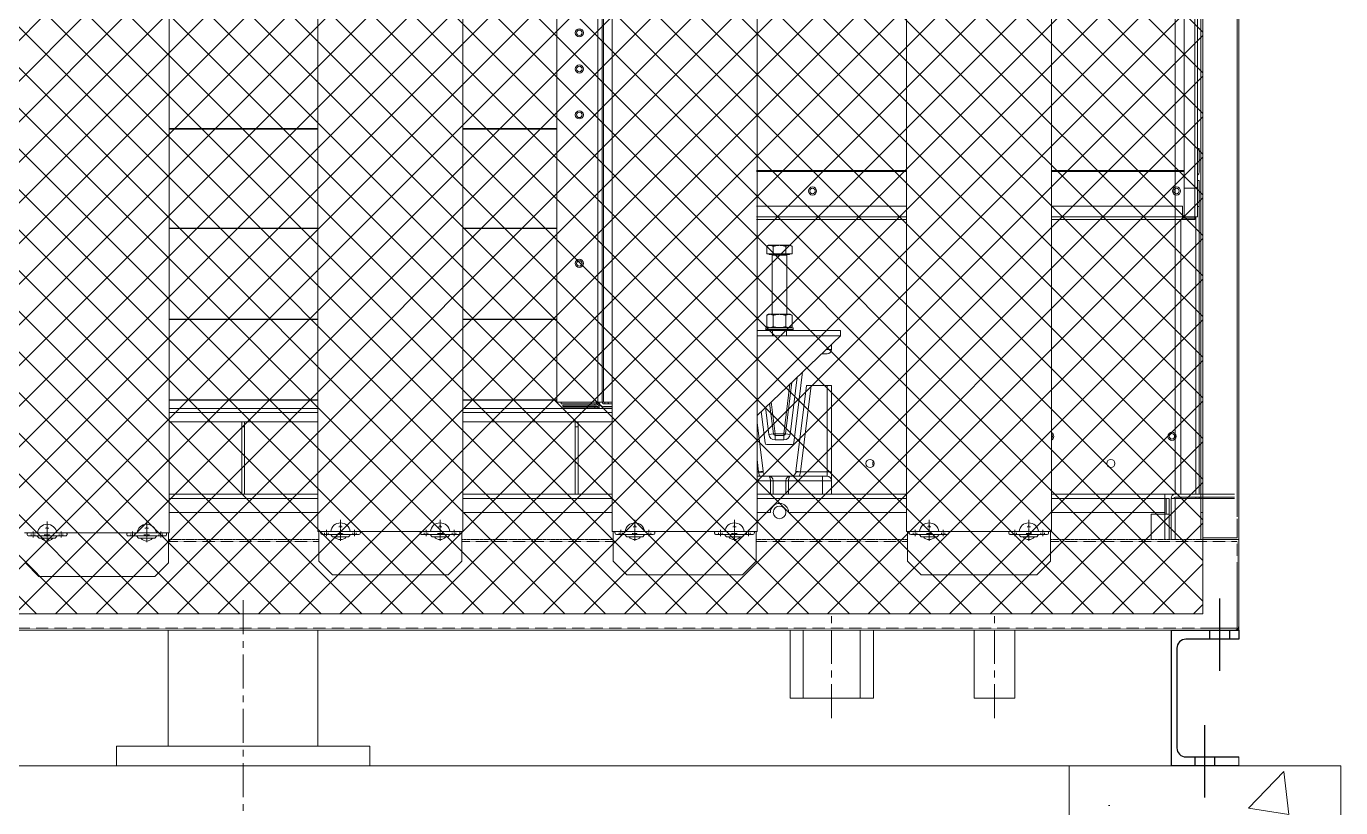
# Model space of a CAD drawing. Header units: millimetres. Extents: x -663796 to 30612, y -141670 to 21821.
# Drawn here: x 21800 to 23252, y 8413 to 9276 of the extents above; entities that cross this region are included whole.
import ezdxf

# ---------------------------------------------------------------- set-up
doc = ezdxf.new("R2010")
doc.units = ezdxf.units.MM
for name, pattern in [('ACISOTGL', [3, 2, -1]), ('CENTER', [2, 1.25, -0.25, 0.25, -0.25]), ('CENTERX2', [4, 2.5, -0.5, 0.5, -0.5]), ('HIDDEN', [0.375, 0.25, -0.125]), ('HIDDENX2', [0.75, 0.5, -0.25])]:
    doc.linetypes.add(name, pattern=pattern)
for name, color, linetype, lineweight in [('AM_0', 7, 'Continuous', 50), ('AM_3', 6, 'ACISOTGL', 9), ('AM_7', 4, 'CENTER', 9)]:
    doc.layers.add(name, color=color, linetype=linetype, lineweight=lineweight)
for name, color, linetype in [('center', 1, 'CENTER'), ('HIDD', 2, 'HIDDENX2'), ('냉각탑_기초', 23, 'Continuous')]:
    doc.layers.add(name, color=color, linetype=linetype)

# ---------------------------------------------------------------- blocks, each defined once
blk = doc.blocks.new('2')
at = {"lineweight": 5}
h = blk.add_hatch(dxfattribs=at)
h.set_pattern_fill('ANSI37', scale=10)
h.set_pattern_definition([(45, (-712830.682, -424388.917), (-22.4506403, 22.4506403), []), (135, (-712830.682, -424388.917), (-22.4506403, -22.4506403), [])])
h.paths.add_polyline_path([(20983.5, 8627), (23099.5, 8627), (23099.5, 10107), (20983.5, 10107)])
at = {"lineweight": 20}
for p, q in [((23097.5, 8709), (23097.5, 11009)), ((23137.5, 11007), (23137.5, 8734)), ((23139.5, 11009), (23139.5, 8709)), ((23099.5, 10107), (23099.5, 8627)), ((21957.9, 8716.4), (21957.9, 10064.4)), ((22122, 8718), (22122, 10066)), ((22282, 8718), (22282, 10066)), ((22447.2, 8718), (22447.2, 10066)), ((22607.2, 8718), (22607.2, 10066)), ((22772.3, 8718), (22772.3, 10066)), ((22932.3, 8718), (22932.3, 10066)), ((23097.5, 8739), (23099.5, 8739)), ((23137.5, 8732), (23137.5, 8711)), ((21797.9, 8716.4), (21957.9, 8716.4)), ((21956.9, 8716.4), (21956.9, 8683.4)), ((22122, 8718), (22282, 8718)), ((22123, 8718), (22123, 8685)), ((22281, 8718), (22281, 8685)), ((22447.2, 8718), (22607.2, 8718)), ((22448.2, 8718), (22448.2, 8685)), ((22606.2, 8718), (22606.2, 8685)), ((22772.3, 8718), (22932.3, 8718)), ((22773.3, 8718), (22773.3, 8685)), ((22931.3, 8718), (22931.3, 8685)), ((23139.5, 8709), (23097.5, 8709)), ((23137.5, 8711), (23099.5, 8711)), ((21798.9, 8683.4), (21813.9, 8668.4)), ((21956.9, 8683.4), (21941.9, 8668.4)), ((22123, 8685), (22138, 8670)), ((22281, 8685), (22266, 8670)), ((22448.2, 8685), (22463.2, 8670)), ((22606.2, 8685), (22591.2, 8670)), ((22773.3, 8685), (22788.3, 8670)), ((22931.3, 8685), (22916.3, 8670)), ((22138, 8670), (22266, 8670)), ((22463.2, 8670), (22591.2, 8670)), ((22788.3, 8670), (22916.3, 8670)), ((23137.5, 8674), (23137.5, 8611)), ((23139.5, 8674), (23139.5, 8609)), ((21813.9, 8668.4), (21941.9, 8668.4)), ((23099.5, 8627), (20983.5, 8627)), ((23137.5, 8611), (23099.5, 8611)), ((23064.5, 8609), (23139.5, 8609))]:
    blk.add_line(p, q, dxfattribs=at)
at = {"color": 7, "lineweight": 20}
for p, q in [((23097.5, 11005.9), (23097.5, 8764.1)), ((23139.5, 8764.1), (23139.5, 11005.9)), ((23078.9, 10038), (23078.9, 9097)), ((23090.8, 9097), (23090.8, 10038)), ((23093.9, 9099.5), (23093.9, 10042.1)), ((22386, 8860.6), (22386, 9865.7)), ((22431.3, 9865.7), (22431.3, 8860.6)), ((22436, 9865.7), (22436, 8860.6)), ((22437.5, 9865.7), (22437.5, 8860.6)), ((21957.9, 8853.9), (22122, 8853.9)), ((21957.9, 8849.2), (22122, 8849.2)), ((22282, 8853.9), (22447.2, 8853.9)), ((22282, 8849.2), (22447.2, 8849.2)), ((21957.9, 8838.9), (22122, 8838.9)), ((22282, 8838.9), (22447.2, 8838.9)), ((21957.9, 8759), (22122, 8759)), ((22282, 8759), (22447.2, 8759)), ((22607.2, 8759), (22772.3, 8759)), ((22932.3, 8759), (23057.8, 8759)), ((21957.9, 8754.3), (22122, 8754.3)), ((22282, 8754.3), (22447.2, 8754.3)), ((22607.2, 8754.3), (22772.3, 8754.3)), ((22932.3, 8754.3), (23057.8, 8754.3)), ((22122, 8739), (21957.9, 8739)), ((22447.2, 8739), (22282, 8739)), ((22622, 8739), (22607.2, 8739)), ((23057.8, 8609), (21021.2, 8609)), ((22735.7, 8534), (22643.7, 8534)), ((22891.9, 8534), (22846.9, 8534))]:
    blk.add_line(p, q, dxfattribs=at)
at = {"color": 7, "lineweight": 20, "ltscale": 0.387667}
for p, q in [((22122, 9162.8), (21957.9, 9162.8)), ((22386, 9162.8), (22282, 9162.8)), ((22122, 9162.4), (21957.9, 9162.4)), ((22386, 9162.4), (22282, 9162.4)), ((22122, 9053), (21957.9, 9053)), ((22122, 9052.6), (21957.9, 9052.6)), ((22386, 9053), (22282, 9053)), ((22386, 9052.6), (22282, 9052.6)), ((22122, 8952.4), (21957.9, 8952.4)), ((22122, 8952), (21957.9, 8952)), ((22386, 8952.4), (22282, 8952.4)), ((22386, 8952), (22282, 8952)), ((22122, 8863.5), (21957.9, 8863.5)), ((22122, 8863.1), (21957.9, 8863.1)), ((22386, 8863.5), (22282, 8863.5)), ((22386, 8863.1), (22282, 8863.1))]:
    blk.add_line(p, q, dxfattribs=at)
at = {"color": 7, "lineweight": 20, "ltscale": 0.000888889}
for p, q in [((23093.9, 9141), (23095.5, 9141)), ((23095.5, 9077), (23093.9, 9077)), ((23090.8, 9063.9), (23090.8, 9062.3)), ((22392.8, 8855.9), (22392.8, 8857.5))]:
    blk.add_line(p, q, dxfattribs=at)
at = {"color": 7, "lineweight": 20, "ltscale": 0.014722}
blk.add_line((23095.5, 9141), (23095.5, 9114.5), dxfattribs=at)
at = {"color": 7, "lineweight": 20, "ltscale": 0.316445}
for p, q in [((22606.7, 9116.6), (22772.3, 9116.6)), ((22606.7, 9115.4), (22772.3, 9115.4)), ((22932.3, 9116.6), (23078.9, 9116.6)), ((22932.3, 9115.4), (23078.9, 9115.4))]:
    blk.add_line(p, q, dxfattribs=at)
at = {"color": 7, "lineweight": 20, "ltscale": 0.009993}
blk.add_line((23093.9, 9115.4), (23093.9, 9097.4), dxfattribs=at)
at = {"color": 7, "lineweight": 20, "ltscale": 0.000888909}
blk.add_line((23095.5, 9105.5), (23093.9, 9105.5), dxfattribs=at)
at = {"color": 7, "lineweight": 20, "ltscale": 0.015833}
blk.add_line((23095.5, 9077), (23095.5, 9105.5), dxfattribs=at)
at = {"color": 7, "lineweight": 20, "ltscale": 0.017557}
for p, q in [((23078.9, 9097), (23078.9, 9065.4)), ((23090.8, 9065.4), (23090.8, 9097)), ((23093.9, 9065.4), (23093.9, 9097))]:
    blk.add_line(p, q, dxfattribs=at)
at = {"color": 7, "lineweight": 20, "ltscale": 0.006611}
for p, q in [((23078.9, 9097), (23090.8, 9097)), ((23090.8, 9097), (23078.9, 9097)), ((23077.3, 9065.4), (23077.3, 9077.3)), ((23090.8, 9065.4), (23078.9, 9065.4))]:
    blk.add_line(p, q, dxfattribs=at)
at = {"color": 7, "lineweight": 20, "ltscale": 0.001722}
for p, q in [((23093.9, 9097), (23090.8, 9097)), ((23077.3, 9065.4), (23077.3, 9062.3)), ((23093.9, 9065.4), (23090.8, 9065.4)), ((22432.8, 8859), (22429.7, 8859)), ((22432.8, 8854.5), (22429.7, 8854.5))]:
    blk.add_line(p, q, dxfattribs=at)
at = {"color": 7, "lineweight": 20, "ltscale": 0.000171737}
blk.add_line((23092.3, 9097), (23092.3, 9097.3), dxfattribs=at)
at = {"color": 7, "lineweight": 20, "ltscale": 0.000772733}
blk.add_line((23093.9, 9097.4), (23092.5, 9097.4), dxfattribs=at)
at = {"color": 7, "lineweight": 20, "ltscale": 1.00808e-05}
blk.add_line((23093.9, 9099.2), (23093.8, 9099.2), dxfattribs=at)
at = {"color": 7, "lineweight": 20, "ltscale": 0.000148633}
blk.add_line((23093.9, 9099.5), (23093.9, 9099.2), dxfattribs=at)
at = {"color": 7, "lineweight": 20, "ltscale": 0.000227928}
blk.add_line((23093.9, 9097.4), (23093.9, 9097), dxfattribs=at)
at = {"color": 7, "lineweight": 20, "ltscale": 0.315556}
for p, q in [((22772.3, 9077.3), (22606.7, 9077.3)), ((23077.3, 9077.3), (22932.3, 9077.3)), ((22772.3, 9065.4), (22606.7, 9065.4)), ((22772.3, 9062.3), (22606.7, 9062.3)), ((23077.3, 9065.4), (22932.3, 9065.4)), ((23077.3, 9062.3), (22932.3, 9062.3))]:
    blk.add_line(p, q, dxfattribs=at)
at = {"color": 7, "lineweight": 20, "ltscale": 0.176666}
blk.add_line((23095.5, 8759), (23095.5, 9077), dxfattribs=at)
at = {"color": 7, "lineweight": 20, "ltscale": 0.168514}
blk.add_line((23075.5, 9062.3), (23075.5, 8759), dxfattribs=at)
at = {"color": 7, "lineweight": 20, "ltscale": 0.0075}
for p, q in [((23090.8, 9065.4), (23077.3, 9065.4)), ((23077.3, 9063.9), (23090.8, 9063.9)), ((23090.8, 9062.3), (23077.3, 9062.3))]:
    blk.add_line(p, q, dxfattribs=at)
at = {"color": 7, "lineweight": 20, "ltscale": 0.000833333}
for p, q in [((23090.8, 9063.9), (23090.8, 9065.4)), ((22436, 8860.6), (22437.5, 8860.6)), ((23057.8, 8754.3), (23059.3, 8754.3))]:
    blk.add_line(p, q, dxfattribs=at)
at = {"color": 7, "lineweight": 20, "ltscale": 0.170236}
blk.add_line((23092, 8759), (23092, 9065.4), dxfattribs=at)
at = {"color": 7, "lineweight": 20, "ltscale": 0.001225}
for p, q in [((22620, 9034), (22618.1, 9032.9)), ((22643.9, 9034), (22645.8, 9032.9))]:
    blk.add_line(p, q, dxfattribs=at)
at = {"color": 7, "lineweight": 20, "ltscale": 0.004598}
for p, q in [((22618.1, 9024.6), (22618.1, 9032.9)), ((22625, 9024.6), (22625, 9032.9)), ((22638.9, 9024.6), (22638.9, 9032.9)), ((22645.8, 9024.6), (22645.8, 9032.9))]:
    blk.add_line(p, q, dxfattribs=at)
at = {"color": 7, "lineweight": 20, "ltscale": 0.012461}
blk.add_line((22620, 9034), (22642.4, 9034), dxfattribs=at)
at = {"color": 7, "lineweight": 20, "ltscale": 0.00081246}
blk.add_line((22642.4, 9034), (22643.9, 9034), dxfattribs=at)
at = {"color": 7, "lineweight": 20, "ltscale": 0.003849}
for p, q in [((22618.1, 9024.6), (22625, 9024.6)), ((22638.9, 9024.6), (22645.8, 9024.6))]:
    blk.add_line(p, q, dxfattribs=at)
at = {"color": 7, "lineweight": 20, "ltscale": 0.000444444}
for p, q in [((22620.7, 9023.8), (22620.7, 9024.6)), ((22643.2, 9023.8), (22643.2, 9024.6))]:
    blk.add_line(p, q, dxfattribs=at)
at = {"color": 7, "lineweight": 20, "ltscale": 0.006247}
for p, q in [((22632, 9023.8), (22620.7, 9023.8)), ((22643.2, 9023.8), (22632, 9023.8))]:
    blk.add_line(p, q, dxfattribs=at)
at = {"color": 7, "lineweight": 20, "ltscale": 0.004444}
for p, q in [((22632, 9023.2), (22624, 9023.2)), ((22640, 9023.2), (22632, 9023.2))]:
    blk.add_line(p, q, dxfattribs=at)
at = {"color": 7, "lineweight": 20, "ltscale": 0.036344}
for p, q in [((22624, 9023.2), (22624, 8957.8)), ((22640, 9023.2), (22640, 8957.8))]:
    blk.add_line(p, q, dxfattribs=at)
at = {"color": 7, "lineweight": 20, "ltscale": 0.007698}
blk.add_line((22625, 9024.6), (22638.9, 9024.6), dxfattribs=at)
at = {"color": 7, "lineweight": 20, "ltscale": 0.00121}
for p, q in [((22620, 8957.8), (22618.1, 8956.7)), ((22643.9, 8957.8), (22645.8, 8956.7)), ((22620, 8943), (22618.1, 8944.1)), ((22643.9, 8943), (22645.8, 8944.1))]:
    blk.add_line(p, q, dxfattribs=at)
at = {"color": 7, "lineweight": 20, "ltscale": 0.007012}
for p, q in [((22618.1, 8956.7), (22618.1, 8944.1)), ((22625, 8956.7), (22625, 8944.1)), ((22638.9, 8956.7), (22638.9, 8944.1)), ((22645.8, 8956.7), (22645.8, 8944.1))]:
    blk.add_line(p, q, dxfattribs=at)
at = {"color": 7, "lineweight": 20, "ltscale": 0.000814081}
blk.add_line((22620, 8957.8), (22621.5, 8957.8), dxfattribs=at)
at = {"color": 7, "lineweight": 20, "ltscale": 0.012486}
blk.add_line((22621.5, 8957.8), (22643.9, 8957.8), dxfattribs=at)
at = {"color": 0, "lineweight": 20}
for p, q in [((22699.5, 8940), (22607.2, 8940)), ((22699.5, 8934), (22607.2, 8846.2)), ((22699.5, 8934), (22684.5, 8934)), ((22699.5, 8934), (22699.5, 8940)), ((20939.5, 8609), (23064.5, 8609))]:
    blk.add_line(p, q, dxfattribs=at)
at = {"color": 7, "lineweight": 20, "ltscale": 0.014295}
for p, q in [((22610.2, 8934), (22607.2, 8934)), ((22679.5, 8934), (22653.7, 8934))]:
    blk.add_line(p, q, dxfattribs=at)
at = {"color": 7, "lineweight": 20, "ltscale": 0.002205}
for p, q in [((22610.2, 8934), (22614.2, 8934)), ((22649.8, 8934), (22653.7, 8934))]:
    blk.add_line(p, q, dxfattribs=at)
at = {"color": 7, "lineweight": 20, "ltscale": 0.019777}
blk.add_line((22649.8, 8934), (22614.2, 8934), dxfattribs=at)
at = {"color": 7, "lineweight": 20, "ltscale": 0.008333}
for p, q in [((22617, 8943), (22632, 8943)), ((22617, 8940.9), (22632, 8940.9)), ((22632, 8943), (22647, 8943)), ((22632, 8940.9), (22647, 8940.9)), ((22622, 8759), (22622, 8774)), ((22625, 8759), (22625, 8774)), ((22639, 8759), (22639, 8774)), ((22642, 8759), (22642, 8774)), ((22679.5, 8759), (22679.5, 8774)), ((22689.5, 8759), (22689.5, 8774))]:
    blk.add_line(p, q, dxfattribs=at)
at = {"color": 7, "lineweight": 20, "ltscale": 0.001187}
for p, q in [((22617, 8943), (22617, 8940.9)), ((22647, 8943), (22647, 8940.9))]:
    blk.add_line(p, q, dxfattribs=at)
at = {"color": 7, "lineweight": 20, "ltscale": 0.000787795}
for p, q in [((22618.1, 8940), (22617, 8940.9)), ((22645.8, 8940), (22647, 8940.9))]:
    blk.add_line(p, q, dxfattribs=at)
at = {"color": 7, "lineweight": 20, "ltscale": 0.007708}
for p, q in [((22618.1, 8940), (22632, 8940)), ((22632, 8940), (22645.8, 8940))]:
    blk.add_line(p, q, dxfattribs=at)
at = {"color": 7, "lineweight": 20, "ltscale": 0.003333}
for p, q in [((22624.2, 8940), (22624.2, 8934)), ((22639.8, 8940), (22639.8, 8934))]:
    blk.add_line(p, q, dxfattribs=at)
at = {"color": 7, "lineweight": 20, "ltscale": 0.002778}
for p, q in [((22684.5, 8934), (22679.5, 8934)), ((22679.5, 8915), (22679.5, 8914)), ((22684.5, 8914), (22679.5, 8914)), ((22689.5, 8879), (22684.5, 8879)), ((22625.2, 8825.7), (22620.3, 8825.1)), ((22627.2, 8824), (22627.2, 8819)), ((22636.7, 8824), (22636.7, 8819)), ((22638.7, 8825.7), (22643.6, 8825.1)), ((22608.8, 8784), (22613.8, 8784.6)), ((22655.1, 8784), (22650.1, 8784.6)), ((22679.5, 8779), (22679.5, 8774)), ((22684.5, 8779), (22679.5, 8779)), ((22684.5, 8784), (22689.5, 8784)), ((22684.5, 8784), (22684.5, 8779))]:
    blk.add_line(p, q, dxfattribs=at)
at = {"color": 7, "lineweight": 20, "ltscale": 0.005556}
for p, q in [((22689.5, 8919), (22683.7, 8919)), ((22689.5, 8924.5), (22689.5, 8919)), ((22689.5, 8774), (22679.5, 8774)), ((22689.5, 8784), (22689.5, 8774))]:
    blk.add_line(p, q, dxfattribs=at)
at = {"color": 7, "lineweight": 20, "ltscale": 0.008376}
blk.add_line((22679.5, 8914), (22678.4, 8914), dxfattribs=at)
at = {"color": 7, "lineweight": 20, "ltscale": 0.058129}
for p, q in [((22643.6, 8825.1), (22651.4, 8888.3)), ((22616.6, 8855.2), (22620.3, 8825.1))]:
    blk.add_line(p, q, dxfattribs=at)
at = {"color": 7, "lineweight": 20, "ltscale": 0.053282}
for p, q in [((22647.9, 8815.7), (22657.5, 8894.1)), ((22616, 8815.7), (22611.7, 8850.6))]:
    blk.add_line(p, q, dxfattribs=at)
at = {"color": 7, "lineweight": 20, "ltscale": 0.059604}
for p, q in [((22643.4, 8880.7), (22636.7, 8825.7)), ((22638.7, 8825.7), (22645.7, 8882.8)), ((22621.1, 8859.5), (22625.2, 8825.7)), ((22622.9, 8861.2), (22627.2, 8825.7))]:
    blk.add_line(p, q, dxfattribs=at)
at = {"color": 7, "lineweight": 20, "ltscale": 0.052833}
for p, q in [((22650.1, 8784.6), (22661.7, 8879)), ((22613.8, 8784.6), (22607.2, 8838.3))]:
    blk.add_line(p, q, dxfattribs=at)
at = {"color": 7, "lineweight": 20, "ltscale": 0.053174}
for p, q in [((22655.1, 8784), (22666.8, 8879)), ((22608.8, 8784), (22607.2, 8797.3))]:
    blk.add_line(p, q, dxfattribs=at)
at = {"color": 7, "lineweight": 20, "ltscale": 0.002799}
blk.add_line((22661.7, 8879), (22666.8, 8879), dxfattribs=at)
at = {"color": 7, "lineweight": 20, "ltscale": 0.009824}
blk.add_line((22684.5, 8879), (22666.8, 8879), dxfattribs=at)
at = {"color": 7, "lineweight": 20, "ltscale": 0.052778}
for p, q in [((22684.5, 8784), (22684.5, 8879)), ((22689.5, 8784), (22689.5, 8879))]:
    blk.add_line(p, q, dxfattribs=at)
at = {"color": 7, "lineweight": 20, "ltscale": 0.025167}
blk.add_line((22386, 8860.6), (22431.3, 8860.6), dxfattribs=at)
at = {"color": 7, "lineweight": 20, "ltscale": 0.00088889}
for p, q in [((22390.8, 8859), (22390.8, 8860.6)), ((22429.7, 8860.6), (22429.7, 8859))]:
    blk.add_line(p, q, dxfattribs=at)
at = {"color": 7, "lineweight": 20, "ltscale": 0.021611}
blk.add_line((22390.8, 8859), (22429.7, 8859), dxfattribs=at)
at = {"color": 7, "lineweight": 20, "ltscale": 0.000833334}
blk.add_line((22428.1, 8859), (22428.1, 8857.5), dxfattribs=at)
at = {"color": 7, "lineweight": 20, "ltscale": 0.002611}
for p, q in [((22436, 8860.6), (22431.3, 8860.6)), ((23057.8, 8754.3), (23057.8, 8759)), ((23069.2, 8754.3), (23064.5, 8754.3)), ((23057.8, 8737), (23062.5, 8737))]:
    blk.add_line(p, q, dxfattribs=at)
at = {"color": 7, "lineweight": 20, "ltscale": 0.000887112}
blk.add_line((22432.8, 8860.6), (22432.8, 8859), dxfattribs=at)
at = {"color": 7, "lineweight": 20, "ltscale": 0.000917685}
blk.add_line((22432.8, 8858.9), (22432.8, 8860.5), dxfattribs=at)
at = {"color": 7, "lineweight": 20, "ltscale": 0.002508}
blk.add_line((22432.8, 8854.5), (22432.8, 8859), dxfattribs=at)
at = {"color": 7, "lineweight": 20, "ltscale": 0.000176789}
blk.add_line((22433.1, 8858.9), (22432.8, 8858.9), dxfattribs=at)
at = {"color": 7, "lineweight": 20, "ltscale": 0.039056}
for p, q in [((22447.2, 8860.6), (22437.5, 8860.6)), ((22447.2, 8859.1), (22437.5, 8859.1)), ((22447.2, 8855.9), (22437.5, 8855.9)), ((22447.2, 8854.2), (22439, 8854.2))]:
    blk.add_line(p, q, dxfattribs=at)
at = {"color": 7, "lineweight": 20, "ltscale": 0.000798595}
blk.add_line((22439, 8859.1), (22439, 8860.5), dxfattribs=at)
at = {"color": 7, "lineweight": 20, "ltscale": 0.0205}
for p, q in [((22392.8, 8857.5), (22429.7, 8857.5)), ((22392.8, 8855.9), (22429.7, 8855.9)), ((22392.8, 8854.5), (22429.7, 8854.5))]:
    blk.add_line(p, q, dxfattribs=at)
at = {"color": 7, "lineweight": 20, "ltscale": 0.000325336}
for p, q in [((22392.8, 8853.9), (22392.8, 8854.5)), ((22429.7, 8853.9), (22429.7, 8854.5))]:
    blk.add_line(p, q, dxfattribs=at)
at = {"color": 7, "lineweight": 20, "ltscale": 0.000785773}
blk.add_line((22428.1, 8855.9), (22428.1, 8854.5), dxfattribs=at)
at = {"color": 7, "lineweight": 20, "ltscale": 0.001001}
blk.add_line((22431.2, 8854.5), (22431.2, 8856.3), dxfattribs=at)
at = {"color": 7, "lineweight": 20, "ltscale": 0.000325335}
blk.add_line((22432.8, 8853.9), (22432.8, 8854.5), dxfattribs=at)
at = {"color": 7, "lineweight": 20, "ltscale": 0.002889}
for p, q in [((22037.9, 8833.7), (22037.9, 8838.9)), ((22041.1, 8833.7), (22041.1, 8838.9)), ((22406.3, 8833.7), (22406.3, 8838.9)), ((22409.5, 8833.7), (22409.5, 8838.9))]:
    blk.add_line(p, q, dxfattribs=at)
at = {"color": 7, "lineweight": 20, "ltscale": 0.0415}
for p, q in [((22037.9, 8759), (22037.9, 8833.7)), ((22041.1, 8759), (22041.1, 8833.7)), ((22406.3, 8759), (22406.3, 8833.7)), ((22409.5, 8759), (22409.5, 8833.7))]:
    blk.add_line(p, q, dxfattribs=at)
at = {"color": 7, "lineweight": 20, "ltscale": 0.001778}
for p, q in [((22041.1, 8833.7), (22037.9, 8833.7)), ((22409.5, 8833.7), (22406.3, 8833.7)), ((23062.5, 8754.3), (23059.3, 8754.3))]:
    blk.add_line(p, q, dxfattribs=at)
at = {"color": 7, "lineweight": 20, "ltscale": 0.000975701}
for p, q in [((22627.2, 8825.7), (22627.2, 8824)), ((22636.7, 8825.7), (22636.7, 8824))]:
    blk.add_line(p, q, dxfattribs=at)
at = {"color": 7, "lineweight": 20, "ltscale": 0.005249}
for p, q in [((22627.2, 8825.7), (22636.7, 8825.7)), ((22636.7, 8824), (22627.2, 8824)), ((22636.7, 8819), (22627.2, 8819))]:
    blk.add_line(p, q, dxfattribs=at)
at = {"color": 7, "lineweight": 20, "ltscale": 0.015502}
blk.add_line((22645.9, 8814), (22618, 8814), dxfattribs=at)
at = {"color": 7, "lineweight": 20, "ltscale": 0.016305}
for p, q in [((22607.2, 8784), (22608.8, 8784)), ((22655.1, 8784), (22684.5, 8784))]:
    blk.add_line(p, q, dxfattribs=at)
at = {"color": 7, "lineweight": 20, "ltscale": 0.019722}
for p, q in [((22607.2, 8779), (22620, 8779)), ((22679.5, 8779), (22644, 8779))]:
    blk.add_line(p, q, dxfattribs=at)
at = {"color": 7, "lineweight": 20, "ltscale": 0.020833}
for p, q in [((22607.2, 8774), (22622, 8774)), ((22679.5, 8774), (22642, 8774))]:
    blk.add_line(p, q, dxfattribs=at)
at = {"color": 7, "lineweight": 20, "ltscale": 0.00286}
for p, q in [((22608.8, 8784), (22610, 8779)), ((22655.1, 8784), (22653.9, 8779))]:
    blk.add_line(p, q, dxfattribs=at)
at = {"color": 7, "lineweight": 20, "ltscale": 0.002757}
blk.add_line((22613.9, 8783.4), (22609, 8783.4), dxfattribs=at)
at = {"color": 7, "lineweight": 20, "ltscale": 0.000682136}
for p, q in [((22613.8, 8784.6), (22613.9, 8783.4)), ((22650.1, 8784.6), (22650, 8783.4))]:
    blk.add_line(p, q, dxfattribs=at)
at = {"color": 7, "lineweight": 20, "ltscale": 3.09685e-05}
blk.add_line((22615.6, 8780.2), (22615.7, 8780.2), dxfattribs=at)
at = {"color": 7, "lineweight": 20, "ltscale": 7.47435e-06}
blk.add_line((22618.9, 8779), (22618.9, 8779), dxfattribs=at)
at = {"color": 7, "lineweight": 20, "ltscale": 0.013331}
blk.add_line((22644, 8779), (22620, 8779), dxfattribs=at)
at = {"color": 7, "lineweight": 20, "ltscale": 0.001667}
for p, q in [((22625, 8774), (22622, 8774)), ((22642, 8774), (22639, 8774))]:
    blk.add_line(p, q, dxfattribs=at)
at = {"color": 7, "lineweight": 20, "ltscale": 0.007778}
blk.add_line((22639, 8774), (22625, 8774), dxfattribs=at)
at = {"color": 7, "lineweight": 20, "ltscale": 0.036444}
for p, q in [((23134.8, 8759), (23069.2, 8759)), ((23134.8, 8755.8), (23069.2, 8755.8)), ((23134.8, 8754.3), (23069.2, 8754.3)), ((23134.8, 8609), (23069.2, 8609))]:
    blk.add_line(p, q, dxfattribs=at)
at = {"color": 7, "lineweight": 20, "ltscale": 0.009611}
for p, q in [((23057.8, 8737), (23057.8, 8754.3)), ((23059.3, 8754.3), (23059.3, 8737)), ((23062.5, 8737), (23062.5, 8754.3))]:
    blk.add_line(p, q, dxfattribs=at)
at = {"color": 7, "lineweight": 20, "ltscale": 0.0085}
for p, q in [((23057.8, 8739), (23057.8, 8754.3)), ((23057.8, 8737), (23042.5, 8737))]:
    blk.add_line(p, q, dxfattribs=at)
at = {"color": 7, "lineweight": 20, "ltscale": 0.078111}
for p, q in [((23064.5, 8709), (23064.5, 8754.3)), ((23069.2, 8709), (23069.2, 8754.3))]:
    blk.add_line(p, q, dxfattribs=at)
at = {"color": 7, "lineweight": 20, "ltscale": 0.000834307}
for p, q in [((23075.5, 8755.8), (23075.5, 8754.3)), ((23092, 8754.3), (23092, 8755.8)), ((23095.5, 8754.3), (23095.5, 8755.8))]:
    blk.add_line(p, q, dxfattribs=at)
at = {"color": 7, "lineweight": 20, "ltscale": 0.231}
for p, q in [((22772.3, 8739), (22642, 8739)), ((23057.8, 8739), (22932.3, 8739))]:
    blk.add_line(p, q, dxfattribs=at)
at = {"color": 7, "lineweight": 20, "ltscale": 0.058889}
for p, q in [((23042.5, 8737), (23042.5, 8709)), ((23057.8, 8737), (23057.8, 8709)), ((23062.5, 8737), (23062.5, 8709)), ((23139.5, 8631), (23139.5, 8737)), ((23139.5, 8631), (23139.5, 8737))]:
    blk.add_line(p, q, dxfattribs=at)
at = {"color": 1, "linetype": 'CENTERX2', "ltscale": 50}
for p, q in [((23118.5, 8564), (23118.5, 8644)), ((23102, 8424), (23102, 8504))]:
    blk.add_line(p, q, dxfattribs=at)
at = {"color": 7, "lineweight": 20, "ltscale": 0.076666}
for p, q in [((21956.8, 8609), (21956.8, 8481)), ((22122, 8609), (22122, 8481))]:
    blk.add_line(p, q, dxfattribs=at)
at = {"lineweight": 5}
for p, q in [((22643.7, 8534), (22643.7, 8609)), ((22658, 8534), (22658, 8609)), ((22721, 8534), (22721, 8609)), ((22735.7, 8534), (22735.7, 8609)), ((22846.9, 8534), (22846.9, 8609)), ((22891.9, 8534), (22891.9, 8609)), ((21014.5, 8459), (23064.5, 8459))]:
    blk.add_line(p, q, dxfattribs=at)
at = {"color": 7, "lineweight": 25, "ltscale": 0.125}
for p, q in [((23064.5, 8609), (23139.5, 8609)), ((23139.5, 8459), (23064.5, 8459))]:
    blk.add_line(p, q, dxfattribs=at)
at = {"ltscale": 25}
blk.add_line((23064.5, 8609), (23064.5, 8459), dxfattribs=at)
at = {"color": 7, "lineweight": 25, "ltscale": 0.05125}
for p, q in [((23139.5, 8599), (23081, 8599)), ((23081, 8469), (23139.5, 8469))]:
    blk.add_line(p, q, dxfattribs=at)
for p, q in [((23107.5, 8599), (23107.5, 8609)), ((23129.5, 8599), (23129.5, 8609)), ((23091, 8459), (23091, 8469)), ((23113, 8459), (23113, 8469))]:
    blk.add_line(p, q)
at = {"color": 7, "lineweight": 20, "ltscale": 0.000666671}
blk.add_line((23136, 8609), (23134.8, 8609), dxfattribs=at)
at = {"color": 7, "lineweight": 25, "ltscale": 0.008333}
blk.add_line((23139.5, 8609), (23139.5, 8599), dxfattribs=at)
at = {"color": 7, "lineweight": 25, "ltscale": 0.091667}
blk.add_line((23071, 8589), (23071, 8479), dxfattribs=at)
at = {"color": 7, "lineweight": 20, "ltscale": 0.00592}
for p, q in [((21899.4, 8481), (21910, 8481)), ((21899.4, 8459), (21910, 8459))]:
    blk.add_line(p, q, dxfattribs=at)
at = {"color": 7, "lineweight": 20, "ltscale": 0.012222}
for p, q in [((21899.4, 8459), (21899.4, 8481)), ((22179.4, 8459), (22179.4, 8481))]:
    blk.add_line(p, q, dxfattribs=at)
at = {"color": 7, "lineweight": 20, "ltscale": 0.149635}
for p, q in [((21910, 8481), (22179.4, 8481)), ((21910, 8459), (22179.4, 8459))]:
    blk.add_line(p, q, dxfattribs=at)
at = {"color": 7, "lineweight": 15, "ltscale": 0.0625}
blk.add_line((23139.5, 8469), (23139.5, 8459), dxfattribs=at)
at = {"color": 0, "lineweight": 20}
for points in [[(22932.3, 10038), (23097.5, 10038), (23097.5, 8759), (22932.3, 8759)], [(23069.2, 10038), (23069.2, 8759)], [(22122, 8759), (21957.9, 8759)], [(22447.2, 8759), (22282, 8759)], [(22772.3, 8759), (22607.2, 8759)]]:
    blk.add_lwpolyline(points, dxfattribs=at)
at = {"color": 7, "linetype": 'Continuous', "lineweight": 20}
for points in [[(21800.9, 8714.7, 0.414214), (21802.5, 8713.1), (21843.3, 8713.1, 0.414214), (21844.9, 8714.7), (21844.9, 8715.5, 0.414214), (21844, 8716.4), (21801.8, 8716.4, 0.414214), (21800.9, 8715.5)], [(21954.9, 8714.7, -0.414214), (21953.3, 8713.1), (21912.5, 8713.1, -0.414214), (21910.9, 8714.7), (21910.9, 8715.5, -0.414214), (21911.8, 8716.4), (21954, 8716.4, -0.414214), (21954.9, 8715.5)], [(22125, 8716.3, 0.414214), (22126.6, 8714.7), (22167.4, 8714.7, 0.414214), (22169, 8716.3), (22169, 8717.1, 0.414214), (22168.1, 8718), (22125.9, 8718, 0.414214), (22125, 8717.1)], [(22279, 8716.3, -0.414214), (22277.4, 8714.7), (22236.6, 8714.7, -0.414214), (22235, 8716.3), (22235, 8717.1, -0.414214), (22235.9, 8718), (22278.1, 8718, -0.414214), (22279, 8717.1)], [(22450.2, 8716.3, 0.414214), (22451.8, 8714.7), (22492.6, 8714.7, 0.414214), (22494.2, 8716.3), (22494.2, 8717.1, 0.414214), (22493.3, 8718), (22451.1, 8718, 0.414214), (22450.2, 8717.1)], [(22604.2, 8716.3, -0.414214), (22602.6, 8714.7), (22561.8, 8714.7, -0.414214), (22560.2, 8716.3), (22560.2, 8717.1, -0.414214), (22561.1, 8718), (22603.3, 8718, -0.414214), (22604.2, 8717.1)], [(22775.3, 8716.3, 0.414214), (22776.9, 8714.7), (22817.7, 8714.7, 0.414214), (22819.3, 8716.3), (22819.3, 8717.1, 0.414214), (22818.4, 8718), (22776.2, 8718, 0.414214), (22775.3, 8717.1)], [(22929.3, 8716.3, -0.414214), (22927.7, 8714.7), (22886.9, 8714.7, -0.414214), (22885.3, 8716.3), (22885.3, 8717.1, -0.414214), (22886.2, 8718), (22928.4, 8718, -0.414214), (22929.3, 8717.1)]]:
    blk.add_lwpolyline(points, format="xyb", close=True, dxfattribs=at)
at = {"color": 7, "lineweight": 20}
for centre, radius in [((22410.8, 9268.7), 4.5), ((22410.8, 9268.7), 3), ((22410.8, 9228.7), 4.5), ((22410.8, 9228.7), 3), ((22410.8, 9178), 4.5), ((22410.8, 9178), 3), ((22668.5, 9094), 4.5), ((22668.5, 9094), 3), ((23070.5, 9094), 4.5), ((23070.5, 9094), 3), ((22410.8, 9014), 4.5), ((22410.8, 9014), 3), ((23065.5, 8823), 4.5), ((23065.5, 8823), 3), ((22732, 8793), 4.5), ((22998, 8793), 4.5), ((22632, 8739), 7)]:
    blk.add_circle(centre, radius, dxfattribs=at)
for centre, radius, start, end in [((23092, 9114.5), 3.5, 302.8783, 0), ((22623.4, 9023.2), 0.6, 0, 90), ((22640.6, 9023.2), 0.6, 90, 180), ((22684.5, 8919), 5, 270, 0), ((23092, 8924.5), 3.5, 359.8264, 0), ((22429.7, 8859), 3.1, 270, 0), ((22429.7, 8859), 1.5, 270, 0), ((22437.5, 8860.6), 4.7, 180, 270), ((22437.5, 8860.6), 1.5, 180, 270), ((22443.7, 8860.6), 4.7, 180, 198.6042), ((22443.7, 8860.6), 1.5, 180, 268.6049), ((22439, 8858.9), 4.7, 207.4671, 270), ((22443.7, 8860.6), 4.7, 269.2119, 270), ((22618, 8816), 2, 187, 270), ((22627.2, 8826), 7, 187, 270), ((22627.2, 8826), 2, 187, 270), ((22636.7, 8826), 2, 270, 353), ((22636.7, 8826), 7, 270, 353), ((22645.9, 8816), 2, 270, 353), ((22930.5, 8823), 4.5, 294.4138, 65.5862), ((22930.5, 8823), 3, 308.3161, 51.6839), ((23092, 8805.5), 3.5, 0, 1.1055), ((22738, 8793), 3, 133.4326, 226.5674), ((22618.9, 8784), 4.97, 189.5376, 207.8079), ((22618.9, 8784.2), 5.19, 266.0466, 269.6153), ((22620, 8774), 5, 0, 90), ((22644, 8774), 5, 90, 180), ((22645, 8784), 5, 270.1925, 332.2505), ((22645.1, 8784), 4.97, 332.1984, 350.4499), ((22645, 8784), 5.08, 332.5082, 341.5499), ((22645, 8784), 5, 341.2438, 352.9996), ((22684.5, 8774), 5, 0, 90), ((23092, 8770.5), 3.5, 359.6762, 0), ((23069.2, 8754.3), 4.7, 90, 180), ((22632, 8739), 10, 0, 180), ((23069.2, 8754.3), 1.5, 90, 180), ((23134.8, 8613.7), 4.7, 270, 0), ((23136, 8612.5), 3.5, 270, 0), ((23101, 8612.5), 3.5, 269.0987, 270)]:
    blk.add_arc(centre, radius, start, end, dxfattribs=at)
at = {"color": 7, "lineweight": 25}
for centre, start, end in [((23081, 8589), 90, 180), ((23081, 8479), 180, 270)]:
    blk.add_arc(centre, 10, start, end, dxfattribs=at)
at = {"color": 7, "lineweight": 20}
for centre, major_axis, ratio, start_param, end_param in [((23090.8, 9099.5), (3.1, 0), 0.798636, 4.712389, 6.283185), ((23092, 8840.5), (-3.5, 0), 0.999986, 3.141593, 3.14573), ((22627.2, 8826), (-1.99, -0.24), 0.120974, 0, 1.555944), ((22636.7, 8826), (-1.99, 0.24), 0.120974, 1.585649, 3.141593)]:
    blk.add_ellipse(centre, major_axis=major_axis, ratio=ratio, start_param=start_param, end_param=end_param, dxfattribs=at)
for points, knots in [([(22618.1, 9032.9), (22618.5, 9033.1), (22618.9, 9033.3), (22619.3, 9033.5), (22620.3, 9033.9), (22621.2, 9034), (22621.7, 9034), (22622.7, 9033.9), (22623.7, 9033.6), (22624.1, 9033.4), (22624.5, 9033.2), (22625, 9032.9)], [0, 0, 0, 0, 0, 0, 26.963125, 26.963125, 26.963125, 75.302663, 75.302663, 75.302663, 105.831977, 105.831977, 105.831977, 105.831977, 105.831977, 105.831977]), ([(22625, 9032.9), (22625.9, 9033.1), (22626.7, 9033.3), (22627.4, 9033.5), (22629.4, 9033.9), (22631.2, 9034), (22632.3, 9034), (22634.2, 9033.9), (22636.2, 9033.6), (22637, 9033.4), (22637.9, 9033.2), (22638.9, 9032.9)], [0, 0, 0, 0, 0, 0, 26.963125, 26.963125, 26.963125, 75.302663, 75.302663, 75.302663, 105.831977, 105.831977, 105.831977, 105.831977, 105.831977, 105.831977]), ([(22642.5, 9034), (22642.1, 9034), (22641.6, 9033.9), (22641.2, 9033.9), (22640.5, 9033.7), (22639.7, 9033.3), (22639.5, 9033.2), (22639.2, 9033.1), (22638.9, 9032.9)], [0, 0, 0, 0, 0, 0, 36.033673, 36.033673, 36.033673, 55.281615, 55.281615, 55.281615, 55.281615, 55.281615, 55.281615]), ([(22642.5, 9034), (22642.9, 9033.9), (22643.3, 9033.9), (22643.7, 9033.8), (22644.4, 9033.6), (22645.1, 9033.3), (22645.3, 9033.2), (22645.6, 9033), (22645.8, 9032.9)], [0, 0, 0, 0, 0, 0, 33.792125, 33.792125, 33.792125, 50.525784, 50.525784, 50.525784, 50.525784, 50.525784, 50.525784]), ([(22621.4, 8957.8), (22621, 8957.8), (22620.6, 8957.7), (22620.2, 8957.6), (22619.6, 8957.4), (22618.9, 8957.1), (22618.6, 8957), (22618.4, 8956.9), (22618.1, 8956.7)], [0, 0, 0, 0, 0, 0, 33.583781, 33.583781, 33.583781, 50.525587, 50.525587, 50.525587, 50.525587, 50.525587, 50.525587]), ([(22621.4, 8957.8), (22621.9, 8957.8), (22622.3, 8957.8), (22622.7, 8957.7), (22623.4, 8957.5), (22624.2, 8957.2), (22624.4, 8957), (22624.7, 8956.9), (22625, 8956.7)], [0, 0, 0, 0, 0, 0, 35.8928, 35.8928, 35.8928, 55.281458, 55.281458, 55.281458, 55.281458, 55.281458, 55.281458]), ([(22638.9, 8956.7), (22637.9, 8957), (22636.9, 8957.2), (22636.1, 8957.4), (22634.2, 8957.7), (22632.4, 8957.8), (22631.4, 8957.8), (22629.7, 8957.7), (22627.8, 8957.4), (22626.9, 8957.2), (22626, 8957), (22625, 8956.7)], [0, 0, 0, 0, 0, 0, 32.175604, 32.175604, 32.175604, 73.940028, 73.940028, 73.940028, 105.82029, 105.82029, 105.82029, 105.82029, 105.82029, 105.82029]), ([(22645.8, 8956.7), (22645.3, 8957), (22644.8, 8957.2), (22644.4, 8957.4), (22643.5, 8957.7), (22642.6, 8957.8), (22642.1, 8957.8), (22641.2, 8957.7), (22640.3, 8957.4), (22639.8, 8957.2), (22639.4, 8957), (22638.9, 8956.7)], [0, 0, 0, 0, 0, 0, 32.175604, 32.175604, 32.175604, 73.940028, 73.940028, 73.940028, 105.82029, 105.82029, 105.82029, 105.82029, 105.82029, 105.82029]), ([(22621.4, 8943), (22621, 8943), (22620.6, 8943.1), (22620.2, 8943.2), (22619.6, 8943.4), (22618.9, 8943.7), (22618.6, 8943.8), (22618.4, 8943.9), (22618.1, 8944.1)], [0, 0, 0, 0, 0, 0, 33.583781, 33.583781, 33.583781, 50.525587, 50.525587, 50.525587, 50.525587, 50.525587, 50.525587]), ([(22621.4, 8943), (22621.9, 8943), (22622.3, 8943), (22622.7, 8943.1), (22623.4, 8943.3), (22624.2, 8943.6), (22624.4, 8943.8), (22624.7, 8943.9), (22625, 8944.1)], [0, 0, 0, 0, 0, 0, 35.8928, 35.8928, 35.8928, 55.281458, 55.281458, 55.281458, 55.281458, 55.281458, 55.281458]), ([(22638.9, 8944.1), (22637.9, 8943.8), (22636.9, 8943.6), (22636.1, 8943.4), (22634.2, 8943.1), (22632.4, 8943), (22631.4, 8943), (22629.7, 8943.1), (22627.8, 8943.4), (22626.9, 8943.6), (22626, 8943.8), (22625, 8944.1)], [0, 0, 0, 0, 0, 0, 32.175604, 32.175604, 32.175604, 73.940028, 73.940028, 73.940028, 105.82029, 105.82029, 105.82029, 105.82029, 105.82029, 105.82029]), ([(22645.8, 8944.1), (22645.3, 8943.8), (22644.8, 8943.6), (22644.4, 8943.4), (22643.5, 8943.1), (22642.6, 8943), (22642.1, 8943), (22641.2, 8943.1), (22640.3, 8943.4), (22639.8, 8943.6), (22639.4, 8943.8), (22638.9, 8944.1)], [0, 0, 0, 0, 0, 0, 32.175604, 32.175604, 32.175604, 73.940028, 73.940028, 73.940028, 105.82029, 105.82029, 105.82029, 105.82029, 105.82029, 105.82029]), ([(22620, 8779), (22620.2, 8779), (22620.4, 8778.9), (22620.7, 8778.7), (22621.1, 8778.1), (22621.5, 8777.3), (22621.6, 8776.8), (22621.8, 8775.9), (22621.9, 8775), (22621.9, 8774.7), (22622, 8774.3), (22622, 8774)], [0, 0, 0, 0, 0, 0, 4.851619, 4.851619, 4.851619, 10.10657, 10.10657, 10.10657, 12.990712, 12.990712, 12.990712, 12.990712, 12.990712, 12.990712]), ([(22644, 8779), (22643.7, 8779), (22643.5, 8778.9), (22643.2, 8778.7), (22642.8, 8778.1), (22642.4, 8777.3), (22642.3, 8776.8), (22642.1, 8775.9), (22642, 8775), (22642, 8774.7), (22642, 8774.3), (22642, 8774)], [0, 0, 0, 0, 0, 0, 4.851619, 4.851619, 4.851619, 10.10657, 10.10657, 10.10657, 12.990712, 12.990712, 12.990712, 12.990712, 12.990712, 12.990712]), ([(22655.1, 8784), (22654.8, 8784), (22654.5, 8784), (22654.2, 8784), (22653.3, 8783.9), (22652.5, 8783.8), (22651.9, 8783.8), (22651.1, 8783.6), (22650.4, 8783.5), (22650.2, 8783.5), (22650.1, 8783.4), (22650, 8783.4), (22650, 8783.4), (22650, 8783.4), (22650, 8783.4)], [0, 0, 0, 0, 0, 0, 2.323978, 2.323978, 2.323978, 6.808415, 6.808415, 6.808415, 9.743725, 9.743725, 9.743725, 9.789193, 9.789193, 9.789193, 9.789193, 9.789193, 9.789193])]:
    blk.add_open_spline(points, degree=5, knots=knots, dxfattribs=at)
at = {"layer": 'AM_0', "lineweight": 20}
for points in [[(21811.7, 8713.1, -0.228571), (21812, 8712.9), (21813.6, 8710.9, 0.228571), (21814.5, 8710.5), (21831.3, 8710.5, 0.228571), (21832.2, 8710.9), (21833.7, 8712.9, -0.228571), (21834.1, 8713.1)], [(21944.1, 8713.1, 0.228571), (21943.7, 8712.9), (21942.2, 8710.9, -0.228571), (21941.3, 8710.5), (21924.5, 8710.5, -0.228571), (21923.6, 8710.9), (21922, 8712.9, 0.228571), (21921.7, 8713.1)], [(22135.8, 8714.7, -0.228571), (22136.2, 8714.5), (22137.8, 8712.5, 0.228571), (22138.6, 8712.1), (22155.4, 8712.1, 0.228571), (22156.3, 8712.5), (22157.9, 8714.5, -0.228571), (22158.3, 8714.7)], [(22268.3, 8714.7, 0.228571), (22267.9, 8714.5), (22266.3, 8712.5, -0.228571), (22265.4, 8712.1), (22248.6, 8712.1, -0.228571), (22247.8, 8712.5), (22246.2, 8714.5, 0.228571), (22245.8, 8714.7)], [(22460.9, 8714.7, -0.228571), (22461.3, 8714.5), (22462.9, 8712.5, 0.228571), (22463.8, 8712.1), (22480.6, 8712.1, 0.228571), (22481.4, 8712.5), (22483, 8714.5, -0.228571), (22483.4, 8714.7)], [(22593.4, 8714.7, 0.228571), (22593, 8714.5), (22591.4, 8712.5, -0.228571), (22590.6, 8712.1), (22573.8, 8712.1, -0.228571), (22572.9, 8712.5), (22571.3, 8714.5, 0.228571), (22570.9, 8714.7)], [(22786.1, 8714.7, -0.228571), (22786.5, 8714.5), (22788.1, 8712.5, 0.228571), (22788.9, 8712.1), (22805.7, 8712.1, 0.228571), (22806.6, 8712.5), (22808.2, 8714.5, -0.228571), (22808.6, 8714.7)], [(22918.6, 8714.7, 0.228571), (22918.2, 8714.5), (22916.6, 8712.5, -0.228571), (22915.7, 8712.1), (22898.9, 8712.1, -0.228571), (22898.1, 8712.5), (22896.5, 8714.5, 0.228571), (22896.1, 8714.7)]]:
    blk.add_lwpolyline(points, format="xyb", dxfattribs=at)
for centre, radius, start, end in [((22147, 8716.7), 10.8, 6.7772, 173.2228), ((22257, 8716.7), 10.8, 6.7772, 173.2228), ((22472.2, 8716.7), 10.8, 6.7772, 173.2228), ((22582.2, 8716.7), 10.8, 6.7772, 173.2228), ((22797.3, 8716.7), 10.8, 6.7772, 173.2228), ((22907.3, 8716.7), 10.8, 6.7772, 173.2228), ((21822.9, 8715.1), 10.8, 6.7772, 173.2228), ((21932.9, 8715.1), 10.8, 6.7772, 173.2228), ((21822.9, 8715.3), 7.94, 217.5497, 322.4503), ((21932.9, 8715.3), 7.94, 217.5497, 322.4503), ((22147, 8716.9), 7.94, 217.5497, 322.4503), ((22257, 8716.9), 7.94, 217.5497, 322.4503), ((22472.2, 8716.9), 7.94, 217.5497, 322.4503), ((22582.2, 8716.9), 7.94, 217.5497, 322.4503), ((22797.3, 8716.9), 7.94, 217.5497, 322.4503), ((22907.3, 8716.9), 7.94, 217.5497, 322.4503)]:
    blk.add_arc(centre, radius, start, end, dxfattribs=at)
at = {"layer": 'AM_3', "lineweight": 20}
for p, q in [((21805.4, 8712.8), (21805.4, 8716.4)), ((21809.4, 8712.8), (21809.4, 8716.4)), ((21822.6, 8721.7), (21822.6, 8722.9)), ((21823.1, 8721.7), (21823.1, 8722.9)), ((21836.4, 8712.8), (21836.4, 8716.4)), ((21840.4, 8712.8), (21840.4, 8716.4)), ((21915.4, 8712.8), (21915.4, 8716.4)), ((21919.4, 8712.8), (21919.4, 8716.4)), ((21932.6, 8721.7), (21932.6, 8722.9)), ((21933.1, 8721.7), (21933.1, 8722.9)), ((21946.4, 8712.8), (21946.4, 8716.4)), ((21950.4, 8712.8), (21950.4, 8716.4)), ((22129.5, 8714.4), (22129.5, 8718)), ((22133.5, 8714.4), (22133.5, 8718)), ((22146.8, 8723.3), (22146.8, 8724.5)), ((22147.3, 8723.3), (22147.3, 8724.5)), ((22160.5, 8714.4), (22160.5, 8718)), ((22164.5, 8714.4), (22164.5, 8718)), ((22239.5, 8714.4), (22239.5, 8718)), ((22243.5, 8714.4), (22243.5, 8718)), ((22256.8, 8723.3), (22256.8, 8724.5)), ((22257.3, 8723.3), (22257.3, 8724.5)), ((22270.5, 8714.4), (22270.5, 8718)), ((22274.5, 8714.4), (22274.5, 8718)), ((22454.7, 8714.4), (22454.7, 8718)), ((22458.7, 8714.4), (22458.7, 8718)), ((22471.9, 8723.3), (22471.9, 8724.5)), ((22472.4, 8723.3), (22472.4, 8724.5)), ((22485.7, 8714.4), (22485.7, 8718)), ((22489.7, 8714.4), (22489.7, 8718)), ((22564.7, 8714.4), (22564.7, 8718)), ((22568.7, 8714.4), (22568.7, 8718)), ((22581.9, 8723.3), (22581.9, 8724.5)), ((22582.4, 8723.3), (22582.4, 8724.5)), ((22595.7, 8714.4), (22595.7, 8718)), ((22599.7, 8714.4), (22599.7, 8718)), ((22779.8, 8714.4), (22779.8, 8718)), ((22783.8, 8714.4), (22783.8, 8718)), ((22797.1, 8723.3), (22797.1, 8724.5)), ((22797.6, 8723.3), (22797.6, 8724.5)), ((22810.8, 8714.4), (22810.8, 8718)), ((22814.8, 8714.4), (22814.8, 8718)), ((22889.8, 8714.4), (22889.8, 8718)), ((22893.8, 8714.4), (22893.8, 8718)), ((22907.1, 8723.3), (22907.1, 8724.5)), ((22907.6, 8723.3), (22907.6, 8724.5)), ((22920.8, 8714.4), (22920.8, 8718)), ((22924.8, 8714.4), (22924.8, 8718))]:
    blk.add_line(p, q, dxfattribs=at)
for centre in [(21822.9, 8712.1), (21932.9, 8712.1), (22147, 8713.7), (22257, 8713.7), (22472.2, 8713.7), (22582.2, 8713.7), (22797.3, 8713.7), (22907.3, 8713.7)]:
    blk.add_arc(centre, 9.57, 78.69, 101.31, dxfattribs=at)
at = {"layer": 'AM_7', "lineweight": 20}
for p, q in [((21822.9, 8706), (21822.9, 8729.1)), ((21932.9, 8706), (21932.9, 8729.1)), ((22147, 8707.6), (22147, 8730.7)), ((22257, 8707.6), (22257, 8730.7)), ((22472.2, 8707.6), (22472.2, 8730.7)), ((22582.2, 8707.6), (22582.2, 8730.7)), ((22797.3, 8707.6), (22797.3, 8730.7)), ((22907.3, 8707.6), (22907.3, 8730.7)), ((21807.4, 8711.2), (21807.4, 8718)), ((21819.8, 8714.1), (21826, 8714.1)), ((21838.4, 8711.2), (21838.4, 8718)), ((21917.4, 8711.2), (21917.4, 8718)), ((21936, 8714.1), (21929.8, 8714.1)), ((21948.4, 8711.2), (21948.4, 8718)), ((22131.5, 8712.8), (22131.5, 8719.6)), ((22144, 8715.7), (22150.1, 8715.7)), ((22162.5, 8712.8), (22162.5, 8719.6)), ((22241.5, 8712.8), (22241.5, 8719.6)), ((22260.1, 8715.7), (22254, 8715.7)), ((22272.5, 8712.8), (22272.5, 8719.6)), ((22456.7, 8712.8), (22456.7, 8719.6)), ((22469.1, 8715.7), (22475.2, 8715.7)), ((22487.7, 8712.8), (22487.7, 8719.6)), ((22566.7, 8712.8), (22566.7, 8719.6)), ((22585.2, 8715.7), (22579.1, 8715.7)), ((22597.7, 8712.8), (22597.7, 8719.6)), ((22781.8, 8712.8), (22781.8, 8719.6)), ((22794.3, 8715.7), (22800.4, 8715.7)), ((22812.8, 8712.8), (22812.8, 8719.6)), ((22891.8, 8712.8), (22891.8, 8719.6)), ((22910.4, 8715.7), (22904.3, 8715.7)), ((22922.8, 8712.8), (22922.8, 8719.6))]:
    blk.add_line(p, q, dxfattribs=at)
at = {"layer": 'center', "lineweight": 20}
for p, q in [((22123, 8709), (21956.9, 8709)), ((22448.2, 8709), (22281, 8709)), ((22773.3, 8709), (22606.2, 8709)), ((23139.5, 8709), (22931.3, 8709)), ((23139.5, 8709), (23139.5, 8609)), ((23139.5, 8609), (20939.5, 8609))]:
    blk.add_line(p, q, dxfattribs=at)
at = {"layer": 'center', "lineweight": 20, "ltscale": 30}
for p, q in [((22689.5, 8511.8), (22689.5, 8625.2)), ((22869.4, 8511.8), (22869.4, 8625.2))]:
    blk.add_line(p, q, dxfattribs=at)
at = {"layer": 'HIDD', "linetype": 'HIDDEN', "lineweight": 20}
for p, q in [((22123, 8707), (21956.9, 8707)), ((22448.2, 8707), (22281, 8707)), ((22773.3, 8707), (22606.2, 8707)), ((23137.5, 8707), (22931.3, 8707)), ((23137.5, 8707), (23137.5, 8611)), ((20941.5, 8611), (23137.5, 8611))]:
    blk.add_line(p, q, dxfattribs=at)

msp = doc.modelspace()

# ---------------------------------------------------------------- hatches: boundary and pattern name
at = {"layer": '냉각탑_기초', "lineweight": 20, "ltscale": 30}
h = msp.add_hatch(dxfattribs=at)
h.set_pattern_fill('AR-CONC', color=256, scale=50, style=0)
h.set_pattern_definition([(50, (6193.43, -8082.33), (358.63, -31.376), [37.5, -412.5]), (355, (6193.43, -8082.33), (-69.3757, 376.096), [30, -330]), (100.4514, (6223.32, -8084.94), (289.2547, 344.72), [31.87, -350.571]), (46.1842, (6193.43, -7982.33), (533.6205, -82.7595), [56.25, -618.75]), (96.6356, (6237.9, -7989.23), (467.331, 487.059), [47.805, -525.856]), (351.1842, (6193.43, -7982.33), (467.331, 487.059), [45, -495]), (21, (6243.43, -8007.33), (298.4535, -201.3094), [37.5, -412.5]), (326, (6243.43, -8007.33), (121.6577, 362.575), [30, -330]), (71.4514, (6268.3, -8024.1), (420.1113, 161.265), [31.87, -350.571]), (37.5, (6193.43, -8082.33), (6.0799, 166.4469), [0, -326, 0, -335, 0, -331.25]), (7.5, (6193.43, -8082.33), (131.5348, 197.2059), [0, -191, 0, -318.5, 0, -126.25]), (327.5, (6081.93, -8082.33), (266.9112, -11.2774), [0, -125, 0, -390, 0, -517.5]), (317.5, (6031.93, -8082.33), (291.593, 50.0525), [0, -162.5, 0, -259, 0, -367.5])])
h.paths.add_polyline_path([(22952, 8459), (23252, 8459), (23252, 7859), (22952, 7859)])

# ---------------------------------------------------------------- linework, layer by layer
at = {"layer": 'center', "lineweight": 20, "ltscale": 30}
msp.add_line((22039.5, 8642), (22039.5, 8357.2), dxfattribs=at)
at = {"layer": '냉각탑_기초', "lineweight": 20, "ltscale": 30}
msp.add_lwpolyline([(23252, 7859), (23252, 8459), (22952, 8459), (22952, 7859)], dxfattribs=at)

# ---------------------------------------------------------------- block references
msp.add_blockref('2', (0, 0))

doc.saveas('drawing.dxf')
